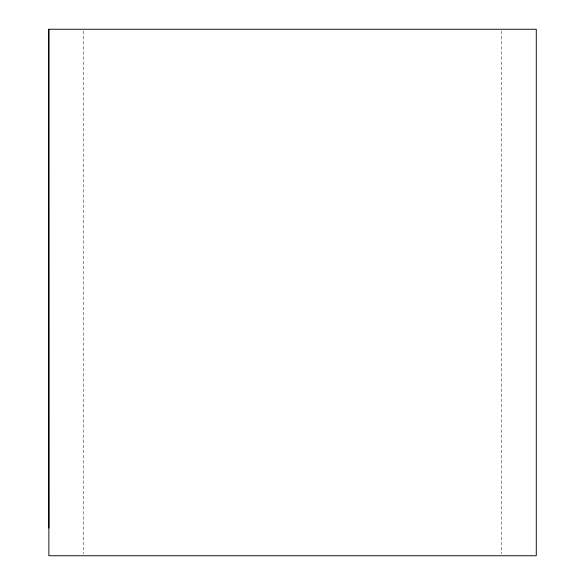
<?xml version="1.0" encoding="UTF-8"?>
<svg xmlns="http://www.w3.org/2000/svg" width="585" height="585" viewBox="0 0 585 585"><rect width="100%" height="100%" fill="white"/><g stroke="black" fill="none" stroke-linecap="round" stroke-linejoin="round"><path stroke-width="0.44" stroke-dasharray="2.92 2.19" d="M501.659 31.078L501.659 553.922M83.487 31.078L83.487 553.922"/><path stroke-width="0.88" d="M48.869 528.043L48.723 29.25L536.277 29.25L536.277 555.75L48.869 555.75L48.869 29.25"/></g></svg>
